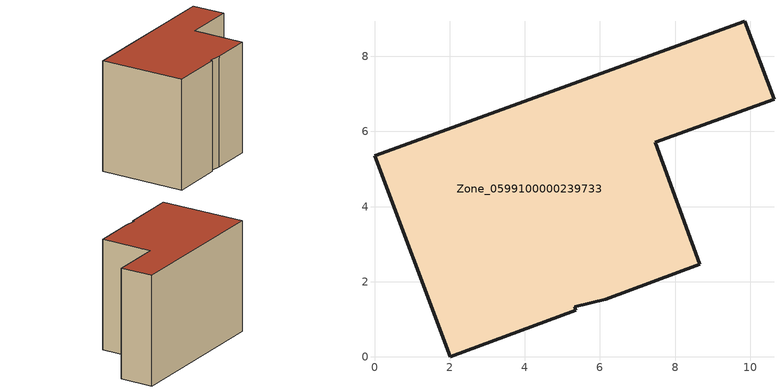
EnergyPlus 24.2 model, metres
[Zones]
Zone_0599100000239733
 floor ground (C_G): 6.16,1.54 5.33,1.34 5.36,1.25 2.01,0 0,5.36 9.85,8.94 10.63,6.86 7.47,5.71 8.65,2.47 z0
 wall outside (C_F): 6.16,1.54 8.65,2.47 7.47,5.71 10.63,6.86 9.85,8.94 0,5.36 2.01,0 5.36,1.25 5.33,1.34 6.16,1.54 z0:7.4
 roof outside (C_R): 5.33,1.34 6.16,1.54 8.65,2.47 7.47,5.71 10.63,6.86 9.85,8.94 0,5.36 2.01,0 5.36,1.25 z7.4
[BUILDING]
Pand.0599100000239733: North Axis=0; Terrain=City; Loads Convergence Tolerance Value=0.04; Temperature Convergence Tolerance Value=0.4; Solar Distribution=FullExterior; Maximum Number of Warmup Days=25; Minimum Number of Warmup Days=1
[Site:Location]
Rotterdam.The.Hague.AP_ZH_NLD Design_Conditions: Latitude=51.96; Longitude=4.45; Time Zone=1; Elevation=-4.5
[SITE:GROUNDTEMPERATURE:BUILDINGSURFACE]
18, 18, 18, 18, 18, 18, 18, 18, 18, 18, 18, 18
[MATERIAL] Thermal Absorptance=0.9; Solar Absorptance=0.7; Visible Absorptance=0.7
Name | Roughness | Thickness | Conductivity | Density | Specific Heat
G.TI.1946 | MediumSmooth | 0.15 | 1 | 540 | 1210
F.TI.1946 | Rough | 0.3 | 0.857143 | 1920 | 840
R.TI.1946 | MediumRough | 0.2 | 0.1 | 1500 | 1000
[CONSTRUCTION]
C_G: G.TI.1946
C_F: F.TI.1946
C_R: R.TI.1946
[ZONE]
Zone_0599100000239733: Type=1; Multiplier=1; Ceiling Height=Autocalculate; Volume=Autocalculate; Floor Area=autocalculate; Part of Total Floor Area=Yes
[ZONEINFILTRATION:DESIGNFLOWRATE]
Infil_Zone_0599100000239733: Zone or ZoneList or Space or SpaceList=Zone_0599100000239733; Schedule=AlwaysOn; Design Flow Rate Calculation Method=Flow/Area; Flow Rate per Floor Area=0.003; Constant Term Coefficient=1; Temperature Term Coefficient=0; Velocity Term Coefficient=0; Velocity Squared Term Coefficient=0
[HVACTEMPLATE:ZONE:IDEALLOADSAIRSYSTEM]
Zone_0599100000239733: Maximum Heating Supply Air Temperature=50; Minimum Cooling Supply Air Temperature=13; Maximum Heating Supply Air Humidity Ratio=0.0156; Minimum Cooling Supply Air Humidity Ratio=0.0077; Heating Limit=NoLimit; Cooling Limit=NoLimit; Dehumidification Control Type=ConstantSensibleHeatRatio; Cooling Sensible Heat Ratio=0.7; Dehumidification Setpoint=60; Humidification Control Type=None; Humidification Setpoint=30; Outdoor Air Method=None; Outdoor Air Flow Rate per Person=0.00944; Outdoor Air Flow Rate per Zone Floor Area=0; Outdoor Air Flow Rate per Zone=0; Demand Controlled Ventilation Type=None; Outdoor Air Economizer Type=NoEconomizer; Heat Recovery Type=None; Sensible Heat Recovery Effectiveness=0.7; Latent Heat Recovery Effectiveness=0.65
[ZONECONTROL:THERMOSTAT]
ThermostatControl_Zone_0599100000239733: Zone or ZoneList=Zone_0599100000239733; Control Type Schedule=DualSetpointControlType; Control 1=Thermostat_Zone_0599100000239733; Temperature Difference Between Cutout And Setpoint=0
[THERMOSTATSETPOINT:DUALSETPOINT]
Thermostat_Zone_0599100000239733: Heating Setpoint Temperature Schedule=HeatingSetpoint_Zone_0599100000239733; Cooling Setpoint Temperature Schedule=CoolingSetpoint_Zone_0599100000239733
[SCHEDULE:COMPACT]
HeatingSetpoint_Zone_0599100000239733: Through: 12/31, For: AllDays, Until: 24:00, 21
CoolingSetpoint_Zone_0599100000239733: Through: 12/31, For: AllDays, Until: 24:00, 24
DualSetpointControlType: Through: 12/31, For: AllDays, Until: 24:00, 4
AlwaysOn: Through: 12/31, For: AllDays, Until: 24:00, 1
